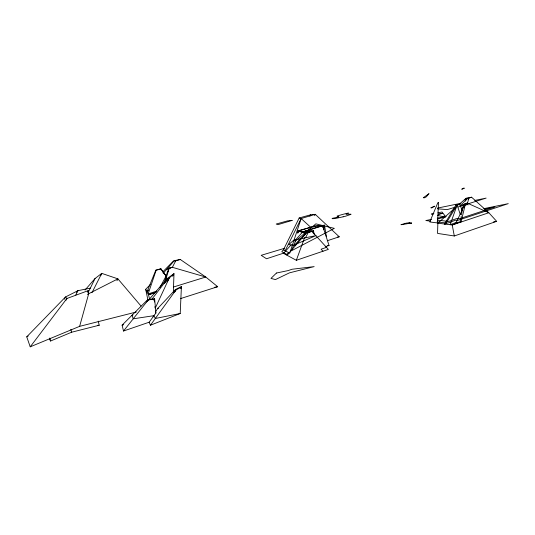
<?xml version="1.0" encoding="UTF-8"?>
<svg xmlns="http://www.w3.org/2000/svg" width="535" height="535" viewBox="0 0 535 535"><rect width="100%" height="100%" fill="white"/><g stroke="black" fill="none" stroke-linecap="round" stroke-linejoin="round"><path stroke-width="0.8" d="M454.717 208.289L437.857 223.189L437.563 233.407L454.302 235.982L496.654 221.329L488.829 212.743L471.576 197.201L465.958 198.351L459.712 203.875M173.333 292.551L173.982 273.646L166.94 278.755L148.697 299.968M153.378 316.466L149.145 322.217L150.435 325.226L180.208 313.503L181.412 286.606L175.52 289.475L157.792 308.394M297.861 233.126L298.015 230.859L314.593 226.064L324.491 225.208L326.41 236.624M305.258 234.671L305.365 233.494L298.015 230.859L298.276 231.909M313.269 233.267L313.517 230.919L307.117 230.645L324.491 225.208L323.876 229.776M461.732 213.405L462.581 207.654L463.511 206.45M302.736 232.404L302.83 231.775L322.612 225.589L329.045 245.471L325.247 246.749M181.138 288.251L181.412 286.606L180.79 287.81M461.658 213.853L461.458 214.963M461.203 216.381L461.116 216.876M460.929 217.885L460.836 218.38M460.742 218.882L460.154 221.938L452.222 224.974L437.857 223.189M454.302 235.982L452.222 224.974L488.829 212.743L467.476 203.2L465.47 203.835L461.016 222.038L456.094 222.48L450.156 224.713L457.117 205.025L459.893 204.049L462.113 210.723M30.221 346.827L79.628 326.35L88.696 293.715L88.175 290.652L66.908 298.497L30.221 346.827L26.75 336.836L65.517 296.958L77.943 290.699L90.348 288.104L95.009 278.554L101.75 273.372L117.901 278.862L141.046 306.08M167.141 272.857L164.666 281.55M165.295 280.935L169.22 268.236L172.357 267.313L205.761 277.023L217.678 286.7L180.69 298.55M314.587 215.685L315.269 214.328L301.151 218.541L289.729 253.155L283.396 249.878L299.172 217.986L310.574 214.802L315.269 214.328L339.237 236.791L327.447 240.69M159.818 287.609L166.111 276.02L160.861 268.844L156.126 270.329L148.115 293.956L156.648 291.107M304.91 234.751L305.365 233.494L305.612 234.584M291.234 244.729L283.496 253.363L296.337 260.298L304.562 237.674M313.049 232.177L313.517 230.919L307.585 232.792M323.521 227.663L324.491 225.208M148.315 290.585L146.998 291.836L155.886 270.008L160.861 268.844M171.768 267.319L169.08 268.075L167.234 272.496L168.144 271.298M155.504 307.598L169.207 278.093L173.982 273.646L172.631 276.281M100.727 275.451L101.75 273.372L92 292.652M285.148 250.781L301.151 218.541L299.172 217.986M456.094 222.48L462.039 210.502L461.471 210.095M64.407 299.172L65.517 296.958L66.908 298.497L66.059 300.182M309.899 216.153L310.574 214.802M75.783 294.979L77.943 290.699L76.579 292.311M88.114 292.518L90.348 288.104M116.944 280.735L117.901 278.862L87.319 294.417M146.65 301.921L147.941 299.413L154.635 298.985L155.926 312.995L153.11 316.827M147.446 301.486L148.222 299.968L147.941 299.413L122.114 325.133L123.498 331.025L149.145 322.217M153.906 300.409L154.635 298.985L148.222 299.968L123.498 331.025M164.506 283.503L166.94 278.755L167.301 279.21L165.462 282.781M167.315 281.778L169.207 278.093L167.301 279.21L151.626 299.546M305.512 237.787L310.213 228.612L294.685 245.237M174.029 292.364L175.52 289.475L175.921 289.99L175.025 291.729M180.696 288.666L181.626 286.854L175.921 289.99L150.435 325.226M172.357 267.313L175.707 260.873L180.268 259.462L205.761 277.023L173.407 287.041M85.078 290.017L95.009 278.554M446.09 222.62L444.558 224.018L456.027 204.952L459.893 204.049L459.164 205.253M445.595 224.152L457.117 205.025L456.027 204.952L456.348 205.915M465.116 199.736L465.958 198.351L468.881 198.137L471.576 197.201M465.376 201.173L467.055 198.411L460.822 205.5L465.47 203.895L465.938 203.333L467.476 203.2L468.881 198.137L468.038 199.528M461.538 209.372L464.922 203.802L465.938 203.333M461.484 210.402L465.47 203.835L464.922 203.802L465.203 204.664M87.258 292.157L88.175 290.652M466.874 204.196L467.476 203.2L465.644 203.467L465.751 203.781M462.675 188.922L463.149 188.36L464.681 188.2M284.647 248.334L281.798 251.731L287.556 254.814L305.044 234.41M297.607 232.892L299.526 230.605L314.419 226.292L322.612 225.589L322.986 227.716M304.662 231.882L305.458 230.953L311.825 231.234L328.363 249.397L296.337 260.298M305.452 233.935L306.261 232.992L311.825 231.234M313.637 227.208L314.419 226.292M171.173 267.326L170.578 268.008L166.472 269.62M466.567 204.25L467.476 203.2L468.045 204.958M146.998 291.836L148.623 289.983M163.222 273.318L173.928 261.107L175.707 260.873M321.802 226.512L322.612 225.589M444.558 224.018L446.183 222.165M294.544 241.024L302.83 231.775M286.406 254.934L288.559 252.553M464.139 206.978L462.441 208.824M300.964 238.737L294.665 245.217M147.954 300.168L145.674 289.315L150.335 284.566M162.56 272.101L173.628 260.826L180.268 259.462M26.75 336.836L28.174 336.047M462.12 188.788L463.584 188.173M49.421 338.822L50.537 341.029L71.563 332.242L99.209 325.22L98.233 321.16M461.618 189.303L462.996 188.808M156.093 292.19L148.529 294.738L145.674 289.315M326.517 247.364L321.1 249.19L322.973 251.229M283.958 253.035L266.517 258.766L261.187 255.315L284.272 248.374M458.194 206.978L486.141 198.097L474.792 200.431M155.438 292.598L148.529 294.738L149.599 299.379M122.114 325.133L123.672 324.685M79.628 326.35L136.338 312.005M343.109 216.815L336.602 218.213A6.186 0.582 -11.6 0 1 334.656 218.514L334.255 218.568A6.607 0.622 -11.6 0 1 332.743 218.681M438.245 214.14L442.853 213.057L442.017 211.994L437.938 212.776M438.265 214.455L443.06 213.325L445.133 215.959L442.666 216.541L437.376 215.358M437.51 208.095L461.016 203.267M431.558 219.377L425.84 220.554L430.668 221.136M437.269 218.206L446.243 216.367M483.774 208.67L508.25 203.648L457.799 220.36L455.72 220.132L447.554 223.175L437.102 221.911M437.376 218.835L445.468 217.17M484.329 209.205L494.848 207.045L459.445 218.735L456.388 218.621L448.778 221.45L437.389 220.132M493.417 221.992L496.654 221.329M214.401 287.362L217.678 286.7M180.208 313.503L155.317 318.479L153.96 315.677L133.215 318.82L132.051 315.242L132.847 315.135M433.858 213.559L431.417 214.027L432.915 214.361M454.897 207.266L447.3 209.613L437.523 208.804M97.557 325.374L99.209 325.22M337.618 236.905L339.237 236.791M327.607 245.558L329.045 245.471M332.743 218.681L332.121 218.608A4.36 0.415 -11.6 0 1 332.616 218.273L337.103 217.357A5.972 0.562 -11.6 0 0 337.859 217.143C340.828 216.327 336.508 217.016 337.09 216.127A7.069 0.655 -11.6 0 1 337.752 215.832L342.581 214.435A26.81 2.535 -11.5 0 1 344.553 213.933L348.419 213.057L346.125 214.067A6.821 0.635 -11.5 0 0 346.205 214.241L350.88 214.194A6.667 0.629 -11.6 0 1 351.034 214.321L345.737 216.16A17.133 1.598 -11.6 0 1 343.109 216.815M306.261 232.992L299.526 230.605L299.827 231.494M158.4 308.575L157.939 308.18L155.344 311.851L155.926 312.995M301.151 218.541L310.628 227.208M305.458 230.953L306.02 231.655M166.111 276.02L160.734 268.69M457.117 205.025L460.314 214.562M465.47 203.835L465.985 205.407M49.802 338.04L50.537 341.029M70.861 329.333L71.563 332.242M313.517 230.919L314.179 234.169M154.876 306.629L155.103 308.04M154.481 298.704L154.508 302.014M438.513 202.651L437.556 222.941L429.772 221.978L437.897 202.611L438.513 202.651M295.561 240.991L291.374 250.815L334.348 228.371L315.851 223.851L295.561 240.991M428.903 193.757L426.308 196.833L424.456 197.81L423.292 197.743L428.903 193.757M276.461 273.024L270.971 278.407L275.458 279.578L289.428 272.857L314.152 266.611L291.963 269.265L288.291 270.556L276.461 273.024M293.641 240.268L288.679 244.629L293.461 245.284L316.031 235.581L293.641 240.268M434.487 206.222L431.825 207.894L430.822 207.814L434.487 206.222M410.051 222.741L407.235 223.737L400.956 224.72L406.252 223.142L410.051 222.741M411.402 222.921L409.375 223.57L411.522 223.396L411.402 222.921M292.137 220.413L277.892 224.647L276.207 224.031L287.649 220.841L292.137 220.413"/></g></svg>
